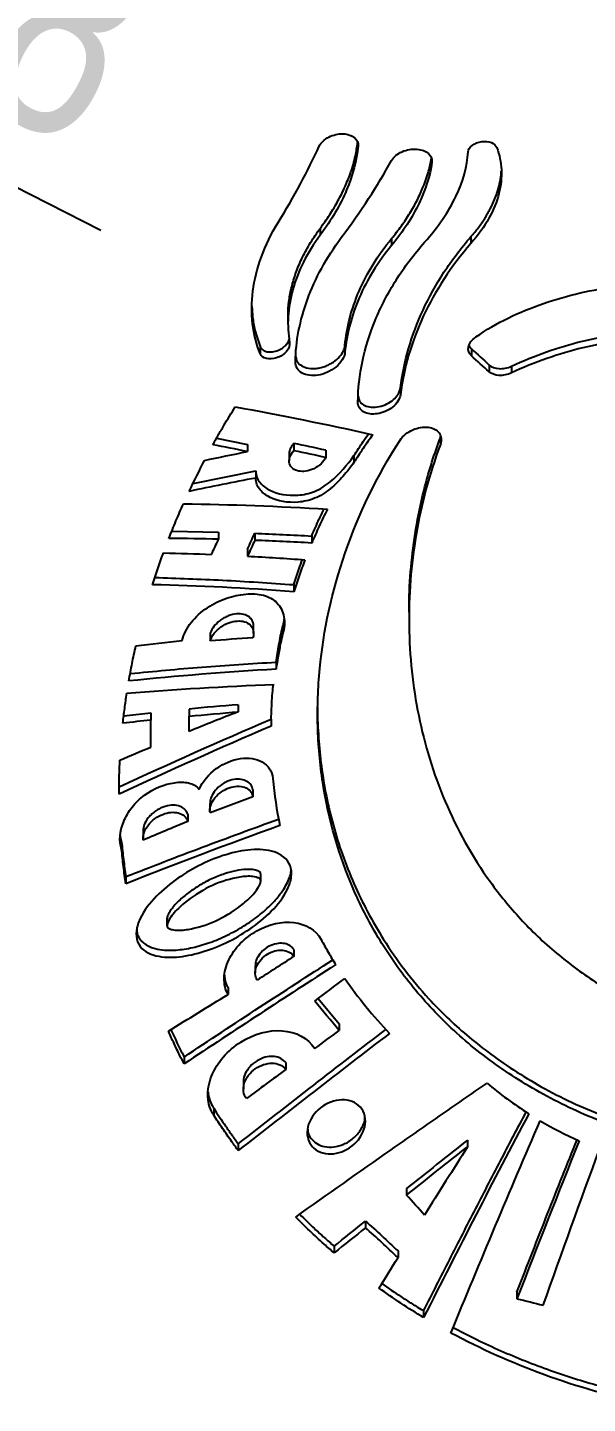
# Model space of a CAD drawing. Header units: millimetres. Extents: x 8 to 586, y 8 to 412.
# Drawn here: x 330.89 to 339.98, y 302.46 to 324.81 of the extents above; entities that cross this region are included whole.
import ezdxf

# ---------------------------------------------------------------- set-up
doc = ezdxf.new("R2010")
doc.units = ezdxf.units.MM
doc.layers.add('DETAIL', color=3, linetype='Continuous')
doc.layers.add('DIMENSIONS', color=2, linetype='Continuous')
doc.layers.add('OUTLINE', color=7, linetype='Continuous', lineweight=25)
doc.styles.add('SLDTEXTSTYLE0', font='TXT', dxfattribs={"width": 0.75})
doc.dimstyles.new('SLDDIMSTYLE7', dxfattribs={"dimtxt": 3.5, "dimasz": 2, "dimexe": 0, "dimexo": 0.0625, "dimgap": 0.875, "dimtad": 1, "dimrnd": 1e-09, "dimzin": 12, "dimdsep": 46, "dimtxsty": 'SLDTEXTSTYLE0', "dimsah": 1, "dimcen": 0, "dimadec": 0, "dimazin": 3, "dimtfac": 1, "dimtofl": 0, "dimtmove": 0, "dimatfit": 3, "dimfxl": 0, "dimfrac": 2, "dimtolj": 1, "dimtzin": 12, "dimarcsym": 0})

# ---------------------------------------------------------------- blocks, each defined once
blk = doc.blocks.new('_D_35')
at = {"layer": 'DIMENSIONS'}
for q in [(317.026, 329.184), (332.081, 321.515)]:
    blk.add_line((324.154, 325.553), q, dxfattribs=at)
blk.add_solid([(324.154, 325.553), (325.709, 324.2), (326.163, 325.091)], dxfattribs=at)
at = {"layer": 'DIMENSIONS', "insert": (329.277, 327.951), "char_height": 3.5, "attachment_point": 1, "rotation": 333.008, "style": 'SLDTEXTSTYLE0'}
blk.add_mtext('R8', dxfattribs=at)

msp = doc.modelspace()

# ---------------------------------------------------------------- linework, layer by layer
at = {"layer": 'DETAIL'}
for p, q in [((335.63985, 321.54295), (335.63985, 321.43129)), ((338.08906, 321.40896), (338.08906, 321.29846)), ((336.8, 321.37703), (336.8, 321.26606)), ((334.66559, 319.6231), (334.66559, 319.50854)), ((336.04345, 319.64375), (336.04345, 319.53119)), ((338.09539, 319.58468), (338.09539, 319.47416)), ((338.38386, 319.32399), (338.38386, 319.2137)), ((338.74906, 319.30619), (338.74906, 319.19615)), ((336.94422, 318.95281), (336.94422, 318.84117)), ((337.5917, 318.1435), (337.5917, 318.03256)), ((333.91178, 307.25054), (333.91178, 307.13966))]:
    msp.add_line(p, q, dxfattribs=at)
at = {"layer": 'OUTLINE'}
for p, q in [((335.11849, 320.11086), (335.11849, 319.99684)), ((333.95786, 318.1334), (334.46241, 318.03369)), ((334.46241, 318.03369), (334.46241, 317.91814)), ((335.21348, 318.05161), (335.21348, 317.93737)), ((337.5917, 318.1435), (337.59547, 318.16582)), ((335.13758, 317.88058), (335.13758, 317.76613)), ((335.73459, 317.93969), (335.73459, 317.82626)), ((336.18948, 317.85356), (336.18948, 317.74081)), ((333.57734, 317.40154), (334.59397, 317.60395)), ((334.59397, 317.60395), (334.59397, 317.48858)), ((333.23174, 316.62518), (333.99258, 316.61065)), ((333.99258, 316.61065), (333.99258, 316.49417)), ((334.57737, 316.591), (334.57737, 316.47563)), ((335.50348, 316.54603), (335.50348, 316.43226)), ((334.46241, 316.33428), (334.46241, 316.21873)), ((335.21348, 315.75625), (335.21348, 315.64215)), ((337.08345, 315.31077), (337.08345, 315.19964)), ((333.85382, 314.95879), (333.85382, 314.84254)), ((334.56084, 314.96343), (334.56084, 315.07914)), ((335.02905, 315.06438), (335.02905, 314.95018)), ((334.92488, 314.49789), (334.92488, 314.38374)), ((334.31018, 313.8062), (334.31018, 313.69135)), ((332.45212, 313.62495), (332.89152, 313.67367)), ((332.89152, 313.67367), (332.89152, 313.5563)), ((333.51273, 313.73625), (333.51273, 313.62002)), ((334.84512, 313.57343), (334.84512, 313.45959)), ((334.54966, 312.42496), (334.54966, 312.31132)), ((333.49199, 312.02686), (333.49199, 311.91179)), ((333.85048, 312.20374), (333.85048, 312.08926)), ((332.41737, 311.57377), (332.41737, 311.45723)), ((332.76653, 311.75667), (332.76653, 311.64113)), ((332.48534, 311.01397), (332.48534, 310.89806)), ((334.67647, 310.94205), (334.67647, 311.05481)), ((333.15359, 310.33067), (333.15359, 310.21647)), ((335.21348, 309.82784), (335.21348, 309.71675)), ((334.5863, 309.56281), (334.5863, 309.45136)), ((334.14447, 309.21175), (334.14447, 309.09977)), ((335.60925, 309.03425), (335.9504, 308.62348)), ((335.9504, 308.62348), (335.9504, 308.51384)), ((333.43108, 308.08404), (333.43108, 307.97204)), ((335.08389, 307.99341), (335.08389, 307.88326)), ((334.39378, 307.67453), (334.39378, 307.56365)), ((334.31136, 306.67496), (334.31136, 306.56481)), ((338.03246, 306.7318), (338.03246, 306.62419)), ((337.0425, 305.94889), (337.0425, 305.84085)), ((336.37794, 305.41956), (336.37794, 305.31126)), ((335.8672, 305.01091), (335.8672, 304.90244)), ((336.90442, 304.93451), (336.90442, 304.82647)), ((338.83629, 304.26475), (338.83629, 304.15781)), ((337.32054, 303.96049), (337.32054, 303.85246))]:
    msp.add_line(p, q, dxfattribs=at)
for points, knots in [([(335.62658, 322.87738), (335.65321, 322.93519), (335.71003, 322.9902), (335.85258, 323.06343), (335.93701, 323.08121), (336.08609, 323.07543), (336.15161, 323.05276), (336.2394, 322.98085), (336.26243, 322.93149), (336.25692, 322.8767)], [0, 0, 0, 0, 0.25, 0.25, 0.5, 0.5, 0.75, 0.75, 1, 1, 1, 1]), ([(338.04333, 322.78474), (338.04586, 322.821), (338.06774, 322.85853), (338.14796, 322.92165), (338.20513, 322.94487), (338.32045, 322.96091), (338.37782, 322.954), (338.46484, 322.91802), (338.4955, 322.88932), (338.50798, 322.85597)], [0, 0, 0, 0, 0.25, 0.25, 0.5, 0.5, 0.75, 0.75, 1, 1, 1, 1]), ([(335.63985, 321.54295), (335.69326, 321.61744), (335.80007, 321.76644), (335.93458, 321.99355), (336.04893, 322.22216), (336.14537, 322.46611), (336.21659, 322.70589), (336.23882, 322.8654), (336.24885, 322.93738)], [0, 0, 0, 0, 0.15817449, 0.31635972, 0.47963946, 0.6429344, 0.83884452, 1, 1, 1, 1]), ([(336.25692, 322.8767), (336.2337, 322.64553), (336.17209, 322.41037), (336.01816, 322.04652), (335.95602, 321.92277), (335.81268, 321.67688), (335.73131, 321.55412), (335.63985, 321.43129)], [0, 0, 0, 0, 0.5, 0.5, 0.75, 0.75, 1, 1, 1, 1]), ([(336.79982, 322.64509), (336.83145, 322.70219), (336.89352, 322.75509), (337.04633, 322.82273), (337.13552, 322.83677), (337.29, 322.82363), (337.35626, 322.79742), (337.44246, 322.72074), (337.46335, 322.67014), (337.45531, 322.61519)], [0, 0, 0, 0, 0.25, 0.25, 0.5, 0.5, 0.75, 0.75, 1, 1, 1, 1]), ([(337.33711, 321.31712), (337.55828, 321.56568), (337.72526, 321.81355), (337.96218, 322.31155), (338.02706, 322.55192), (338.04333, 322.78474)], [0, 0, 0, 0, 0.5, 0.5, 1, 1, 1, 1]), ([(338.50798, 322.85597), (338.55232, 322.73743), (338.57717, 322.6195), (338.58937, 322.37099), (338.57604, 322.24055), (338.50824, 321.97592), (338.45451, 321.84247), (338.30448, 321.57177), (338.20697, 321.43351), (338.08906, 321.29846)], [0, 0, 0, 0, 0.25, 0.25, 0.5, 0.5, 0.75, 0.75, 1, 1, 1, 1]), ([(336.8, 321.37703), (336.85464, 321.44601), (336.96392, 321.58397), (337.10296, 321.79486), (337.22256, 322.00755), (337.3259, 322.23572), (337.40518, 322.46225), (337.43341, 322.61387), (337.44629, 322.68301)], [0, 0, 0, 0, 0.1571106, 0.31423106, 0.47642392, 0.63863093, 0.83521438, 1, 1, 1, 1]), ([(337.45531, 322.61519), (337.42367, 322.39893), (337.35492, 322.17887), (337.19148, 321.83892), (337.12638, 321.72342), (336.97763, 321.4943), (336.89379, 321.3801), (336.8, 321.26606)], [0, 0, 0, 0, 0.5, 0.5, 0.75, 0.75, 1, 1, 1, 1]), ([(338.08906, 321.40896), (338.1302, 321.45807), (338.21248, 321.55629), (338.31647, 321.70726), (338.40526, 321.86), (338.47588, 322.01201), (338.52889, 322.16092), (338.5635, 322.30691), (338.58058, 322.41051), (338.58131, 322.46465), (338.5814, 322.47136)], [0, 0, 0, 0, 0.13831875, 0.27664494, 0.4194126, 0.56218879, 0.7003408, 0.83850238, 0.97997129, 1, 1, 1, 1]), ([(334.66559, 319.50854), (334.60458, 319.6617), (334.56385, 319.82297), (334.52399, 320.16187), (334.52515, 320.34144), (334.57285, 320.70813), (334.61868, 320.89363), (334.75507, 321.26693), (334.84654, 321.45593), (334.95951, 321.63973)], [0, 0, 0, 0, 0.25, 0.25, 0.5, 0.5, 0.75, 0.75, 1, 1, 1, 1]), ([(335.63985, 321.43129), (335.53394, 321.28906), (335.4445, 321.14387), (335.29686, 320.84929), (335.23842, 320.69894), (335.11322, 320.24977), (335.09748, 319.96103), (335.14456, 319.69109)], [0, 0, 0, 0, 0.25, 0.25, 0.5, 0.5, 1, 1, 1, 1]), ([(335.12109, 320.11088), (335.12047, 320.13889), (335.11836, 320.23468), (335.13816, 320.40437), (335.18177, 320.62264), (335.25281, 320.84838), (335.35266, 321.08137), (335.47896, 321.31488), (335.58622, 321.46692), (335.63985, 321.54295)], [0, 0, 0, 0, 0.06106845, 0.20886074, 0.35664756, 0.51456135, 0.67247698, 0.83623606, 1, 1, 1, 1]), ([(335.23817, 319.37667), (335.24442, 319.70757), (335.3091, 320.04571), (335.49623, 320.5586), (335.57428, 320.73096), (335.75779, 321.06706), (335.86354, 321.2319), (335.9836, 321.39267)], [0, 0, 0, 0, 0.5, 0.5, 0.75, 0.75, 1, 1, 1, 1]), ([(336.94422, 318.95282), (336.99739, 319.37905), (337.11996, 319.8024), (337.40705, 320.42459), (337.52089, 320.63084), (337.78104, 321.03028), (337.92705, 321.22341), (338.08906, 321.40896)], [0, 0, 0, 0, 0.5, 0.5, 0.75, 0.75, 1, 1, 1, 1]), ([(336.04345, 319.64375), (336.06995, 319.93531), (336.14608, 320.22915), (336.33592, 320.66884), (336.41248, 320.81589), (336.58863, 321.10185), (336.68838, 321.24143), (336.8, 321.37703)], [0, 0, 0, 0, 0.5, 0.5, 0.75, 0.75, 1, 1, 1, 1]), ([(336.8, 321.26606), (336.57678, 320.99463), (336.40256, 320.70993), (336.21168, 320.26989), (336.15986, 320.12027), (336.08257, 319.82418), (336.0567, 319.67706), (336.04345, 319.53119)], [0, 0, 0, 0, 0.5, 0.5, 0.75, 0.75, 1, 1, 1, 1]), ([(336.25317, 318.72217), (336.25784, 319.15875), (336.35024, 319.60282), (336.62524, 320.27015), (336.73931, 320.49026), (337.00724, 320.91446), (337.16164, 321.11992), (337.33711, 321.31712)], [0, 0, 0, 0, 0.5, 0.5, 0.75, 0.75, 1, 1, 1, 1]), ([(338.08906, 321.29846), (337.76509, 320.92739), (337.50789, 320.53), (337.21932, 319.9077), (337.13921, 319.69468), (337.01506, 319.26793), (336.9708, 319.05433), (336.94422, 318.84117)], [0, 0, 0, 0, 0.5, 0.5, 0.75, 0.75, 1, 1, 1, 1]), ([(338.16733, 319.77915), (338.5037, 320.01097), (338.87289, 320.18763), (339.46298, 320.39144), (339.66245, 320.44857), (340.06258, 320.54059), (340.26414, 320.57561), (340.87255, 320.65429), (341.28532, 320.67247), (342.09878, 320.65984), (342.50149, 320.62811), (343.30035, 320.52074), (343.69604, 320.44347), (344.49215, 320.28036), (344.89301, 320.19599), (345.71034, 320.05064), (346.11243, 319.98894), (346.89918, 319.90186), (347.29031, 319.88303), (347.66307, 319.89728)], [0, 0, 0, 0, 0.125, 0.125, 0.1875, 0.1875, 0.25, 0.25, 0.375, 0.375, 0.5, 0.5, 0.625, 0.625, 0.75, 0.75, 0.875, 0.875, 1, 1, 1, 1]), ([(334.53358, 320.27481), (334.536, 320.21861), (334.54168, 320.08643), (334.58118, 319.86606), (334.63514, 319.71077), (334.66559, 319.6231)], [0, 0, 0, 0, 0.24364954, 0.57303919, 1, 1, 1, 1]), ([(338.74906, 319.30619), (338.93583, 319.39332), (339.12518, 319.47024), (339.5086, 319.60529), (339.70269, 319.66337), (340.29428, 319.80503), (340.70192, 319.85765), (341.50526, 319.89746), (341.90524, 319.88603), (342.70539, 319.82395), (343.10668, 319.77302), (344.30795, 319.59306), (345.10567, 319.43825), (346.30945, 319.26627), (346.69812, 319.21559), (347.26821, 319.19289), (347.45585, 319.19448), (347.81383, 319.2215), (347.98558, 319.24671), (348.14863, 319.28685)], [0, 0, 0, 0, 0.0625, 0.0625, 0.125, 0.125, 0.25, 0.25, 0.375, 0.375, 0.5, 0.5, 0.75, 0.75, 0.875, 0.875, 0.9375, 0.9375, 1, 1, 1, 1]), ([(334.66559, 319.6231), (334.67625, 319.60531), (334.69754, 319.56978), (334.76177, 319.54038), (334.84344, 319.53233), (334.93717, 319.55117), (335.02587, 319.59468), (335.09182, 319.65239), (335.12883, 319.70366), (335.13542, 319.73189), (335.13746, 319.74067)], [0, 0, 0, 0, 0.13606863, 0.27172005, 0.41892236, 0.57060296, 0.71352855, 0.83909356, 0.94994751, 1, 1, 1, 1]), ([(335.14456, 319.69109), (335.1523, 319.6467), (335.13394, 319.59224), (335.05363, 319.49836), (334.99367, 319.46051), (334.81493, 319.40039), (334.69792, 319.4274), (334.66559, 319.50854)], [0, 0, 0, 0, 0.25, 0.25, 0.5, 0.5, 1, 1, 1, 1]), ([(335.24432, 319.46272), (335.2475, 319.43961), (335.25515, 319.38388), (335.31784, 319.31866), (335.41929, 319.27109), (335.53357, 319.26215), (335.63527, 319.2767), (335.71233, 319.29844), (335.7866, 319.3303), (335.87303, 319.38064), (335.95945, 319.45605), (336.02548, 319.55345), (336.03757, 319.61419), (336.04345, 319.64375)], [0, 0, 0, 0, 0.07867071, 0.18969828, 0.31069885, 0.44184036, 0.50868929, 0.57549946, 0.63781303, 0.70007882, 0.8092434, 0.90718817, 1, 1, 1, 1]), ([(338.09539, 319.47416), (338.05466, 319.51083), (338.03634, 319.56217), (338.06003, 319.67562), (338.10322, 319.73496), (338.16733, 319.77915)], [0, 0, 0, 0, 0.5, 0.5, 1, 1, 1, 1]), ([(338.05746, 319.63862), (338.05781, 319.63684), (338.06211, 319.6151), (338.07946, 319.59924), (338.09539, 319.58468)], [0, 0, 0, 0, 0.08205464, 1, 1, 1, 1]), ([(348.14863, 319.17618), (347.82197, 319.09605), (347.46417, 319.07538), (346.89492, 319.09779), (346.70045, 319.1147), (346.31179, 319.15943), (346.11548, 319.18563), (345.52109, 319.27145), (345.11423, 319.33987), (344.3087, 319.47749), (343.9089, 319.54661), (343.10992, 319.66635), (342.71076, 319.71707), (341.90789, 319.77927), (341.50323, 319.79049), (340.70127, 319.74989), (340.30237, 319.69837), (339.70767, 319.55549), (339.51088, 319.49632), (339.1252, 319.36043), (338.93547, 319.28321), (338.74906, 319.19615)], [0, 0, 0, 0, 0.125, 0.125, 0.1875, 0.1875, 0.25, 0.25, 0.375, 0.375, 0.5, 0.5, 0.625, 0.625, 0.75, 0.75, 0.875, 0.875, 0.9375, 0.9375, 1, 1, 1, 1]), ([(336.04345, 319.53119), (336.0361, 319.45029), (335.98101, 319.35999), (335.81339, 319.22194), (335.70513, 319.17563), (335.50613, 319.14368), (335.41339, 319.15629), (335.279, 319.23212), (335.23665, 319.29616), (335.23817, 319.37667)], [0, 0, 0, 0, 0.25, 0.25, 0.5, 0.5, 0.75, 0.75, 1, 1, 1, 1]), ([(338.38386, 319.32399), (338.42193, 319.28947), (338.47777, 319.26881), (338.60803, 319.26117), (338.6817, 319.27476), (338.74906, 319.30619)], [0, 0, 0, 0, 0.5, 0.5, 1, 1, 1, 1]), ([(338.74906, 319.19615), (338.6817, 319.16469), (338.60827, 319.15104), (338.47767, 319.15859), (338.42192, 319.17921), (338.38386, 319.21369)], [0, 0, 0, 0, 0.5, 0.5, 1, 1, 1, 1]), ([(336.25886, 318.81013), (336.26175, 318.79035), (336.26878, 318.74237), (336.32366, 318.68568), (336.41203, 318.64413), (336.53048, 318.6342), (336.66139, 318.66075), (336.78229, 318.7201), (336.87281, 318.79838), (336.92785, 318.87935), (336.93905, 318.92963), (336.94422, 318.95281)], [0, 0, 0, 0, 0.07953141, 0.19297616, 0.31560172, 0.44706739, 0.57964183, 0.70353119, 0.81393062, 0.91419043, 1, 1, 1, 1]), ([(336.94422, 318.84117), (336.93558, 318.77188), (336.88717, 318.69618), (336.74374, 318.58178), (336.65186, 318.54394), (336.48151, 318.51967), (336.4028, 318.53191), (336.28802, 318.59907), (336.25244, 318.65404), (336.25317, 318.72217)], [0, 0, 0, 0, 0.25, 0.25, 0.5, 0.5, 0.75, 0.75, 1, 1, 1, 1]), ([(333.89886, 318.02844), (333.92764, 318.0805), (333.95683, 318.13243), (333.98643, 318.18423), (334.01603, 318.23602), (334.04604, 318.28768), (334.07646, 318.33919), (334.13683, 318.44143), (334.19883, 318.54309), (334.26244, 318.64407)], [0, 0, 0, 0, 0.000195596203, 0.000195596203, 0.000195596203, 0.000391192453, 0.000391192453, 0.000391192453, 0.000779428992, 0.000779428992, 0.000779428992, 0.000779428992]), ([(336.93957, 318.10583), (336.98477, 318.17569), (337.06127, 318.23589), (337.22756, 318.30848), (337.3173, 318.32178), (337.46926, 318.30273), (337.53361, 318.27025), (337.60791, 318.17151), (337.61816, 318.10362), (337.5917, 318.03256)], [0, 0, 0, 0, 0.25, 0.25, 0.5, 0.5, 0.75, 0.75, 1, 1, 1, 1]), ([(335.21348, 318.05161), (335.19551, 318.02831), (335.15956, 317.98171), (335.1371, 317.92024), (335.13995, 317.88932), (335.14075, 317.88067)], [0, 0, 0, 0, 0.41855971, 0.83728462, 1, 1, 1, 1]), ([(349.38282, 317.65626), (349.72172, 317.05273), (349.9734, 316.43462), (350.2379, 315.4956), (350.30702, 315.17987), (350.4066, 314.54696), (350.43651, 314.2338), (350.46954, 313.30358), (350.41685, 312.69578), (350.15584, 311.50024), (349.9519, 310.93227), (349.53189, 310.12116), (349.37266, 309.8577), (349.0119, 309.3454), (348.80998, 309.09672), (348.37115, 308.62905), (348.13311, 308.40827), (347.74568, 308.0989), (347.61142, 307.99922), (347.33145, 307.80504), (347.18523, 307.71056), (346.73528, 307.44106), (346.41892, 307.27874), (345.91779, 307.06465), (345.74629, 306.99821), (345.39379, 306.87608), (345.21221, 306.8203), (344.66441, 306.67378), (344.29169, 306.60232), (343.721, 306.53647), (343.52884, 306.52144), (343.14045, 306.50588), (342.94395, 306.50546), (342.36253, 306.52622), (341.98095, 306.56895), (341.22942, 306.70926), (340.85786, 306.80798), (340.15456, 307.04899), (339.81903, 307.19171), (339.17801, 307.51681), (338.87639, 307.69749), (338.31683, 308.08339), (338.0571, 308.28909), (337.57287, 308.7347), (337.35267, 308.96966), (336.95336, 309.45841), (336.77384, 309.71262), (336.45232, 310.23971), (336.30994, 310.51352), (335.9407, 311.35737), (335.77474, 311.93886), (335.6366, 312.84256), (335.60927, 313.15068), (335.59333, 313.77031), (335.60452, 314.08092), (335.69467, 315.01559), (335.82919, 315.64266), (336.26435, 316.90238), (336.55884, 317.51736), (336.93957, 318.10583)], [0, 0, 0, 0, 0.0625, 0.0625, 0.09375, 0.09375, 0.125, 0.125, 0.1875, 0.1875, 0.25, 0.25, 0.28125, 0.28125, 0.3125, 0.3125, 0.34375, 0.34375, 0.359375, 0.359375, 0.375, 0.375, 0.40625, 0.40625, 0.421875, 0.421875, 0.4375, 0.4375, 0.46875, 0.46875, 0.484375, 0.484375, 0.5, 0.5, 0.53125, 0.53125, 0.5625, 0.5625, 0.59375, 0.59375, 0.625, 0.625, 0.65625, 0.65625, 0.6875, 0.6875, 0.71875, 0.71875, 0.75, 0.75, 0.8125, 0.8125, 0.84375, 0.84375, 0.875, 0.875, 0.9375, 0.9375, 1, 1, 1, 1]), ([(336.18948, 317.85356), (336.214, 317.89175), (336.26303, 317.96812), (336.34144, 318.08614), (336.39738, 318.16501), (336.42684, 318.20655)], [0, 0, 0, 0, 0.32123746, 0.6424776, 1, 1, 1, 1]), ([(336.49537, 318.19198), (336.46848, 318.15482), (336.44192, 318.1175), (336.41568, 318.08003), (336.38944, 318.04256), (336.36352, 318.00494), (336.33793, 317.96718), (336.28717, 317.89227), (336.23768, 317.81679), (336.18948, 317.74081)], [0, 0, 0, 0, 0.000149390435, 0.000149390435, 0.000149390435, 0.000298780789, 0.000298780789, 0.000298780789, 0.000595109814, 0.000595109814, 0.000595109814, 0.000595109814]), ([(337.08835, 315.31081), (337.08692, 315.37423), (337.08087, 315.64246), (337.11785, 316.11872), (337.20031, 316.73603), (337.31947, 317.27982), (337.45172, 317.74925), (337.54504, 318.01209), (337.5917, 318.1435)], [0, 0, 0, 0, 0.06719683, 0.28422835, 0.5010264, 0.71722242, 0.85861315, 1, 1, 1, 1]), ([(334.59398, 317.60396), (334.59511, 317.52892), (334.62303, 317.46554), (334.70666, 317.36208), (334.76292, 317.32101), (334.95255, 317.22646), (335.10942, 317.19679), (335.36773, 317.21733), (335.45909, 317.23583), (335.64042, 317.30838), (335.72655, 317.36309), (335.9579, 317.55175), (336.07713, 317.70359), (336.18948, 317.85356)], [0, 0, 0, 0, 0.125, 0.125, 0.25, 0.25, 0.5, 0.5, 0.625, 0.625, 0.75, 0.75, 1, 1, 1, 1]), ([(335.73459, 317.82626), (335.7002, 317.75038), (335.62349, 317.68079), (335.45282, 317.59943), (335.36288, 317.58698), (335.21821, 317.61553), (335.16159, 317.65798), (335.13473, 317.75202), (335.13546, 317.78848), (335.1594, 317.8643), (335.18223, 317.90262), (335.21348, 317.93736)], [0, 0, 0, 0, 0.25, 0.25, 0.5, 0.5, 0.75, 0.75, 0.875, 0.875, 1, 1, 1, 1]), ([(337.5917, 318.03256), (337.41046, 317.54587), (337.28197, 317.05541), (337.11537, 316.07295), (337.07742, 315.58073), (337.08761, 314.8416), (337.10243, 314.59455), (337.15447, 314.10787), (337.19166, 313.86732), (337.33694, 313.15397), (337.47825, 312.6893), (337.86147, 311.78337), (338.10594, 311.33932), (338.55218, 310.72155), (338.71456, 310.52244), (339.07151, 310.13521), (339.26753, 309.94644), (339.68956, 309.59183), (339.91533, 309.42578), (340.40145, 309.12085), (340.66474, 308.98076), (341.21733, 308.74319), (341.50594, 308.6454), (341.96005, 308.5357), (342.11589, 308.50526), (342.42726, 308.45918), (342.73968, 308.42739), (343.0542, 308.42426), (343.36979, 308.43574), (343.52919, 308.44894), (344.00028, 308.50993), (344.30349, 308.57828), (344.74375, 308.71737), (344.88875, 308.77019), (345.16866, 308.88529), (345.30402, 308.94764), (345.6977, 309.14747), (345.94367, 309.29765), (346.40708, 309.62643), (346.62164, 309.80323), (347.01525, 310.17065), (347.19564, 310.36229), (347.52817, 310.7591), (347.68091, 310.96523), (347.95794, 311.38988), (348.08178, 311.60684), (348.41454, 312.26988), (348.58517, 312.72794), (348.7733, 313.43685), (348.82469, 313.67776), (348.90394, 314.16131), (348.93195, 314.40408), (348.98238, 315.13536), (348.97159, 315.62687), (348.85859, 316.61767), (348.75587, 317.11702), (348.60379, 317.60859)], [0, 0, 0, 0, 0.0625, 0.0625, 0.125, 0.125, 0.15625, 0.15625, 0.1875, 0.1875, 0.25, 0.25, 0.3125, 0.3125, 0.34375, 0.34375, 0.375, 0.375, 0.40625, 0.40625, 0.4375, 0.4375, 0.46875, 0.46875, 0.484375, 0.484375, 0.5, 0.515625, 0.515625, 0.53125, 0.53125, 0.5625, 0.5625, 0.578125, 0.578125, 0.59375, 0.59375, 0.625, 0.625, 0.65625, 0.65625, 0.6875, 0.6875, 0.71875, 0.71875, 0.75, 0.75, 0.8125, 0.8125, 0.84375, 0.84375, 0.875, 0.875, 0.9375, 0.9375, 1, 1, 1, 1]), ([(336.18948, 317.74081), (336.13346, 317.66594), (336.07609, 317.59151), (335.95058, 317.44734), (335.88157, 317.37638), (335.7274, 317.25022), (335.64042, 317.19497), (335.46201, 317.12291), (335.37018, 317.10368), (335.1111, 317.08207), (334.95331, 317.11145), (334.76318, 317.20573), (334.70731, 317.24625), (334.62306, 317.35002), (334.5951, 317.41358), (334.59398, 317.48858)], [0, 0, 0, 0, 0.125, 0.125, 0.25, 0.25, 0.375, 0.375, 0.5, 0.5, 0.75, 0.75, 0.875, 0.875, 1, 1, 1, 1]), ([(333.18509, 316.50793), (333.20352, 316.55506), (333.22226, 316.60216), (333.24132, 316.64923), (333.26037, 316.69631), (333.27975, 316.74334), (333.29944, 316.79034), (333.33855, 316.88369), (333.37892, 316.97689), (333.42054, 317.06988)], [0, 0, 0, 0, 0.000172132833, 0.000172132833, 0.000172132833, 0.000344265689, 0.000344265689, 0.000344265689, 0.000686178251, 0.000686178251, 0.000686178251, 0.000686178251]), ([(335.50348, 316.54603), (335.52341, 316.59243), (335.56328, 316.68524), (335.62957, 316.83223), (335.67878, 316.93214), (335.7054, 316.9862)], [0, 0, 0, 0, 0.31459054, 0.6291748, 1, 1, 1, 1]), ([(335.75914, 316.98358), (335.736, 316.93783), (335.71329, 316.89197), (335.69103, 316.84601), (335.66876, 316.80005), (335.64694, 316.75399), (335.62555, 316.70783), (335.58314, 316.61631), (335.54244, 316.52442), (335.50348, 316.43226)], [0, 0, 0, 0, 0.000172262588, 0.000172262588, 0.000172262588, 0.00034452509, 0.00034452509, 0.00034452509, 0.000686141593, 0.000686141593, 0.000686141593, 0.000686141593]), ([(332.91835, 315.75531), (332.93212, 315.79855), (332.94616, 315.8418), (332.96046, 315.88504), (332.97476, 315.92828), (332.98932, 315.97151), (333.00415, 316.01473), (333.03365, 316.10071), (333.0642, 316.18666), (333.0958, 316.27254)], [0, 0, 0, 0, 0.000157400641, 0.000157400641, 0.000157400641, 0.000314801302, 0.000314801302, 0.000314801302, 0.000627918385, 0.000627918385, 0.000627918385, 0.000627918385]), ([(335.21348, 315.75625), (335.2273, 315.79963), (335.25493, 315.88639), (335.30059, 316.02197), (335.33482, 316.11389), (335.35297, 316.16264)], [0, 0, 0, 0, 0.31956482, 0.63912267, 1, 1, 1, 1]), ([(335.39373, 316.16007), (335.37717, 316.11695), (335.36099, 316.07377), (335.34518, 316.03056), (335.32937, 315.98734), (335.31394, 315.94408), (335.29888, 315.90079), (335.26894, 315.8147), (335.24047, 315.72846), (335.21348, 315.64215)], [0, 0, 0, 0, 0.000158962895, 0.000158962895, 0.000158962895, 0.000317925737, 0.000317925737, 0.000317925737, 0.000634043813, 0.000634043813, 0.000634043813, 0.000634043813]), ([(332.95633, 315.87233), (333.32078, 315.86016), (334.06268, 315.83539), (334.82542, 315.78293), (335.21348, 315.75625)], [0, 0, 0, 0, 0.49123391, 1, 1, 1, 1]), ([(333.40188, 314.84749), (333.42571, 314.9471), (333.47481, 315.04949), (333.61747, 315.23422), (333.71044, 315.31657), (333.90924, 315.44805), (334.01419, 315.49805), (334.22538, 315.57116), (334.3294, 315.59373), (334.53434, 315.61133), (334.63079, 315.60598), (334.80662, 315.56048), (334.88343, 315.51887), (334.99838, 315.3977), (335.03622, 315.3212), (335.06856, 315.14783), (335.06314, 315.05073), (335.02905, 314.95018)], [0, 0, 0, 0, 0.125, 0.125, 0.25, 0.25, 0.375, 0.375, 0.5, 0.5, 0.625, 0.625, 0.75, 0.75, 0.875, 0.875, 1, 1, 1, 1]), ([(334.55832, 315.07936), (334.55911, 315.08485), (334.5642, 315.12012), (334.5407, 315.17604), (334.48833, 315.23899), (334.40027, 315.27876), (334.28306, 315.28714), (334.16961, 315.2603), (334.07862, 315.21728), (333.99625, 315.16411), (333.91363, 315.08368), (333.8685, 315.00453), (333.85582, 314.96501), (333.85382, 314.95879)], [0, 0, 0, 0, 0.01816941, 0.11685077, 0.22082519, 0.33730317, 0.46754479, 0.60738873, 0.67708791, 0.74672644, 0.87207238, 0.97986586, 1, 1, 1, 1]), ([(333.85382, 314.84254), (333.87911, 314.92724), (333.94757, 315.01101), (334.1122, 315.12664), (334.20609, 315.15988), (334.37795, 315.1714), (334.45414, 315.15017), (334.55499, 315.05286), (334.57498, 314.9766), (334.54966, 314.89187)], [0, 0, 0, 0, 0.25, 0.25, 0.5, 0.5, 0.75, 0.75, 1, 1, 1, 1]), ([(335.02905, 315.06438), (335.04059, 315.10114), (335.05461, 315.14579), (335.05605, 315.18787), (335.0563, 315.19531)], [0, 0, 0, 0, 0.823046391, 1, 1, 1, 1]), ([(334.92488, 314.4979), (334.93872, 314.59207), (334.95431, 314.68638), (334.97166, 314.78076), (334.98034, 314.82799), (334.98946, 314.87525), (334.99903, 314.92251), (335.00859, 314.96979), (335.0186, 315.01708), (335.02905, 315.06438)], [0, 0, 0, 0, 0.000345331162, 0.000345331162, 0.000345331162, 0.000518142766, 0.000518142766, 0.000518142766, 0.000690999751, 0.000690999751, 0.000690999751, 0.000690999751]), ([(335.02905, 314.95018), (335.01861, 314.90292), (335.00861, 314.85566), (334.99905, 314.80842), (334.98471, 314.73757), (334.97137, 314.66675), (334.95901, 314.59598), (334.94664, 314.52518), (334.93527, 314.45442), (334.92488, 314.38374)], [0, 0, 0, 0, 0.000172742763, 0.000172742763, 0.000172742763, 0.000431827601, 0.000431827601, 0.000431827601, 0.000691064576, 0.000691064576, 0.000691064576, 0.000691064576]), ([(332.53455, 314.19196), (332.55092, 314.28664), (332.56858, 314.38147), (332.5875, 314.47642), (332.59697, 314.52392), (332.60676, 314.57146), (332.61687, 314.61902), (332.62698, 314.66658), (332.63741, 314.71418), (332.64816, 314.7618)], [0, 0, 0, 0, 0.000347548357, 0.000347548357, 0.000347548357, 0.000521405079, 0.000521405079, 0.000521405079, 0.000695287484, 0.000695287484, 0.000695287484, 0.000695287484]), ([(332.55699, 314.3125), (332.94215, 314.34931), (333.72035, 314.42369), (334.52068, 314.47299), (334.92488, 314.49789)], [0, 0, 0, 0, 0.49494428, 1, 1, 1, 1]), ([(334.84512, 313.57343), (334.84945, 313.68559), (334.85594, 313.8539), (334.87071, 314.04149), (334.87863, 314.11652), (334.88058, 314.13492)], [0, 0, 0, 0, 0.60116632, 0.90215074, 1, 1, 1, 1]), ([(332.43771, 313.50511), (332.44651, 313.58597), (332.45625, 313.66698), (332.46693, 313.74812), (332.47227, 313.78871), (332.47785, 313.82933), (332.48367, 313.86998), (332.48948, 313.91063), (332.49553, 313.95132), (332.50182, 313.99204)], [0, 0, 0, 0, 0.000299482539, 0.000299482539, 0.000299482539, 0.000449274371, 0.000449274371, 0.000449274371, 0.000599081929, 0.000599081929, 0.000599081929, 0.000599081929]), ([(335.59971, 313.76669), (335.59942, 313.75654), (335.59466, 313.5896), (335.61245, 313.26963), (335.65624, 312.79723), (335.73589, 312.32077), (335.84961, 311.84136), (335.99835, 311.36658), (336.18325, 310.89795), (336.4057, 310.43735), (336.6773, 309.9683), (337.00517, 309.4959), (337.35555, 309.07582), (337.69707, 308.72529), (338.01575, 308.43678), (338.37402, 308.15084), (338.77632, 307.86971), (339.23054, 307.5951), (339.71838, 307.34456), (340.2342, 307.12427), (340.77037, 306.9399), (341.26583, 306.8085), (341.71554, 306.71923), (342.11327, 306.66131), (342.55021, 306.62066), (343.02531, 306.60503), (343.54097, 306.62196), (344.05802, 306.67416), (344.5605, 306.75923), (345.04007, 306.87291), (345.49887, 307.01166), (345.94551, 307.17727), (346.38638, 307.37177), (346.81465, 307.59316), (347.23047, 307.84204), (347.62361, 308.11118), (347.98788, 308.3956), (348.32221, 308.6941), (348.6278, 309.00465), (348.91215, 309.33277), (349.17432, 309.67745), (349.41375, 310.03767), (349.66268, 310.46883), (349.90518, 310.97627), (350.12439, 311.56846), (350.29015, 312.18129), (350.39097, 312.76257), (350.44228, 313.26852), (350.44716, 313.56491), (350.44932, 313.69631)], [0, 0, 0, 0, 0.00142616, 0.02347406, 0.04550779, 0.0691364, 0.09278263, 0.11641042, 0.14074436, 0.16509887, 0.1894298, 0.21747898, 0.24552565, 0.26471201, 0.28391285, 0.30309602, 0.32513096, 0.34716361, 0.36978658, 0.39240678, 0.41447873, 0.43654837, 0.45182436, 0.46711747, 0.4823924, 0.50165309, 0.52091378, 0.54078654, 0.56066009, 0.57916779, 0.59767648, 0.61664306, 0.63561097, 0.65573282, 0.67585647, 0.69640318, 0.71695218, 0.73661842, 0.75630251, 0.77597186, 0.79620283, 0.81644905, 0.83668204, 0.86671006, 0.8967395, 0.92740545, 0.95807208, 0.98141274, 1, 1, 1, 1]), ([(332.37559, 312.35295), (332.37542, 312.44494), (332.3765, 312.53718), (332.37883, 312.62965), (332.38, 312.67591), (332.38148, 312.72223), (332.38327, 312.76861), (332.38506, 312.81499), (332.38717, 312.86143), (332.38959, 312.90793)], [0, 0, 0, 0, 0.000347553584, 0.000347553584, 0.000347553584, 0.000521404039, 0.000521404039, 0.000521404039, 0.000695277418, 0.000695277418, 0.000695277418, 0.000695277418]), ([(333.67706, 312.43016), (333.72992, 312.55969), (333.83334, 312.68007), (334.07631, 312.85535), (334.21533, 312.91144), (334.47789, 312.94945), (334.6022, 312.93233), (334.79642, 312.82073), (334.86221, 312.72677), (334.87331, 312.60659)], [0, 0, 0, 0, 0.25, 0.25, 0.5, 0.5, 0.75, 0.75, 1, 1, 1, 1]), ([(332.41737, 311.45723), (332.37058, 311.58827), (332.3858, 311.75102), (332.48494, 311.99203), (332.53045, 312.07043), (332.64587, 312.21698), (332.7143, 312.28272), (332.94122, 312.44737), (333.1131, 312.51565), (333.35479, 312.55148), (333.43408, 312.55174), (333.57493, 312.51874), (333.63657, 312.48454), (333.67706, 312.43016)], [0, 0, 0, 0, 0.25, 0.25, 0.375, 0.375, 0.5, 0.5, 0.75, 0.75, 0.875, 0.875, 1, 1, 1, 1]), ([(333.85382, 312.04974), (333.84038, 312.12514), (333.87081, 312.21697), (333.99224, 312.36838), (334.07911, 312.42649), (334.25259, 312.48687), (334.34114, 312.49057), (334.48265, 312.44134), (334.53619, 312.3872), (334.54966, 312.31132)], [0, 0, 0, 0, 0.25, 0.25, 0.5, 0.5, 0.75, 0.75, 1, 1, 1, 1]), ([(334.54966, 312.42496), (334.54066, 312.45334), (334.52271, 312.50999), (334.45366, 312.56731), (334.35932, 312.59905), (334.23937, 312.59665), (334.10765, 312.55406), (333.98572, 312.47346), (333.89888, 312.37116), (333.85444, 312.27584), (333.85406, 312.22371), (333.85391, 312.20357)], [0, 0, 0, 0, 0.104242538, 0.208158172, 0.320748065, 0.445736848, 0.578928551, 0.710581685, 0.830097731, 0.934363338, 1, 1, 1, 1]), ([(332.76881, 311.60752), (332.75777, 311.68451), (332.79011, 311.77754), (332.91284, 311.93183), (332.99924, 311.99204), (333.17355, 312.05941), (333.26167, 312.0679), (333.41046, 312.02982), (333.46885, 311.98335), (333.49199, 311.91179)], [0, 0, 0, 0, 0.25, 0.25, 0.5, 0.5, 0.75, 0.75, 1, 1, 1, 1]), ([(333.49199, 312.02686), (333.47833, 312.05488), (333.45106, 312.11083), (333.36709, 312.16068), (333.25808, 312.18102), (333.14822, 312.16521), (333.05549, 312.13048), (332.98697, 312.09352), (332.92374, 312.04714), (332.85378, 311.97984), (332.79368, 311.88929), (332.76625, 311.80526), (332.76798, 311.7655), (332.76836, 311.75668)], [0, 0, 0, 0, 0.11061103, 0.22081161, 0.34207467, 0.47662824, 0.54726213, 0.61786093, 0.68523157, 0.75253796, 0.8697565, 0.97110486, 1, 1, 1, 1]), ([(332.48534, 311.01397), (332.8981, 311.17443), (333.71729, 311.49287), (334.55205, 311.7975), (334.9662, 311.94864)], [0, 0, 0, 0, 0.50387088, 1, 1, 1, 1]), ([(332.39485, 311.68213), (332.39509, 311.67573), (332.39655, 311.63695), (332.4079, 311.60252), (332.41737, 311.57377)], [0, 0, 0, 0, 0.16489443, 1, 1, 1, 1]), ([(332.41737, 311.57377), (332.42602, 311.4799), (332.43601, 311.38631), (332.44733, 311.29304), (332.453, 311.24637), (332.459, 311.19979), (332.46533, 311.15328), (332.47167, 311.10677), (332.47834, 311.06033), (332.48534, 311.01397)], [0, 0, 0, 0, 0.000361022292, 0.000361022292, 0.000361022292, 0.000541611043, 0.000541611043, 0.000541611043, 0.000722223582, 0.000722223582, 0.000722223582, 0.000722223582]), ([(332.48534, 310.89806), (332.47134, 310.99061), (332.45868, 311.08348), (332.44735, 311.17665), (332.44168, 311.22326), (332.43635, 311.26995), (332.43136, 311.3167), (332.42636, 311.36347), (332.4217, 311.41031), (332.41737, 311.45723)], [0, 0, 0, 0, 0.000361116228, 0.000361116228, 0.000361116228, 0.000541751812, 0.000541751812, 0.000541751812, 0.00072241137, 0.00072241137, 0.00072241137, 0.00072241137]), ([(332.67733, 309.95398), (332.65607, 310.00848), (332.65, 310.06995), (332.66634, 310.20084), (332.68838, 310.26805), (332.78136, 310.46416), (332.87674, 310.58619), (333.08787, 310.80325), (333.20707, 310.90122), (333.45262, 311.07268), (333.58044, 311.14747), (333.84542, 311.27706), (333.97891, 311.33002), (334.24755, 311.41103), (334.38445, 311.43938), (334.64954, 311.45979), (334.78048, 311.45241), (335.00966, 311.37768), (335.10991, 311.30579), (335.17371, 311.14017), (335.18008, 311.07688), (335.16373, 310.94435), (335.1416, 310.87669), (335.04888, 310.6809), (334.95343, 310.55942), (334.74135, 310.3439), (334.62133, 310.24694), (334.37398, 310.07772), (334.24465, 310.00387), (333.97815, 309.87682), (333.8441, 309.82505), (333.57444, 309.74585), (333.43748, 309.71828), (333.174, 309.69834), (333.04435, 309.70534), (332.81809, 309.77719), (332.71984, 309.84498), (332.67733, 309.95398)], [0, 0, 0, 0, 0.03125, 0.03125, 0.0625, 0.0625, 0.125, 0.125, 0.1875, 0.1875, 0.25, 0.25, 0.3125, 0.3125, 0.375, 0.375, 0.4375, 0.4375, 0.5, 0.5, 0.53125, 0.53125, 0.5625, 0.5625, 0.625, 0.625, 0.6875, 0.6875, 0.75, 0.75, 0.8125, 0.8125, 0.875, 0.875, 0.9375, 0.9375, 1, 1, 1, 1]), ([(332.66176, 310.14807), (332.66535, 310.12076), (332.67234, 310.06754), (332.71019, 310.00229), (332.7624, 309.94277), (332.83484, 309.89268), (332.93911, 309.84861), (333.07389, 309.82092), (333.26659, 309.81384), (333.50371, 309.84211), (333.78129, 309.91484), (334.064, 310.02486), (334.33401, 310.16484), (334.58579, 310.33071), (334.78074, 310.49293), (334.92898, 310.64758), (335.02501, 310.77119), (335.09763, 310.8908), (335.14163, 310.99236), (335.16546, 311.07035), (335.16886, 311.10929), (335.16986, 311.12076)], [0, 0, 0, 0, 0.029303034, 0.057080312, 0.085739627, 0.121143062, 0.157552191, 0.211329513, 0.26655412, 0.352289283, 0.440355096, 0.530829142, 0.623050821, 0.705413669, 0.789601456, 0.838478594, 0.888228454, 0.924300927, 0.961202738, 0.988571935, 1, 1, 1, 1]), ([(334.67622, 311.05477), (334.67514, 311.06244), (334.67305, 311.07721), (334.65113, 311.10104), (334.60151, 311.11783), (334.53061, 311.13229), (334.41704, 311.13326), (334.26902, 311.11167), (334.07973, 311.05953), (333.88193, 310.98351), (333.6867, 310.88023), (333.50687, 310.75912), (333.36756, 310.64282), (333.26945, 310.54244), (333.21025, 310.4648), (333.17507, 310.40351), (333.1593, 310.35942), (333.15227, 310.33828), (333.15376, 310.33111), (333.15385, 310.3307)], [0, 0, 0, 0, 0.01437802, 0.02768602, 0.06378627, 0.11310552, 0.16252769, 0.26391645, 0.36555825, 0.48368242, 0.60174205, 0.70852606, 0.81517478, 0.87668731, 0.9209022, 0.96498633, 0.98589798, 0.99920219, 1, 1, 1, 1]), ([(333.15718, 310.19951), (333.15138, 310.21445), (333.15502, 310.23344), (333.16784, 310.26994), (333.1761, 310.28778), (333.20428, 310.34057), (333.22791, 310.37471), (333.30598, 310.47012), (333.36778, 310.52748), (333.55765, 310.68559), (333.6971, 310.77597), (333.98324, 310.91508), (334.13238, 310.96631), (334.35296, 311.01125), (334.42723, 311.02149), (334.53267, 311.01779), (334.56714, 311.01328), (334.61533, 310.99997), (334.63098, 310.99455), (334.6596, 310.97985), (334.67107, 310.96833), (334.67938, 310.93639), (334.67265, 310.91711), (334.65894, 310.88134), (334.65038, 310.86366), (334.62127, 310.81136), (334.59786, 310.77856), (334.51901, 310.68464), (334.45782, 310.62881), (334.26806, 310.47337), (334.12983, 310.38517), (333.8456, 310.24851), (333.6974, 310.19792), (333.48101, 310.1524), (333.40857, 310.14152), (333.30329, 310.14295), (333.26913, 310.14656), (333.22105, 310.15813), (333.20547, 310.16299), (333.1766, 310.17571), (333.16298, 310.18457), (333.15718, 310.19951)], [0, 0, 0, 0, 0.015625, 0.015625, 0.03125, 0.03125, 0.0625, 0.0625, 0.125, 0.125, 0.25, 0.25, 0.375, 0.375, 0.4375, 0.4375, 0.46875, 0.46875, 0.484375, 0.484375, 0.5, 0.5, 0.515625, 0.515625, 0.53125, 0.53125, 0.5625, 0.5625, 0.625, 0.625, 0.75, 0.75, 0.875, 0.875, 0.9375, 0.9375, 0.96875, 0.96875, 0.984375, 0.984375, 1, 1, 1, 1]), ([(334.14447, 309.09977), (334.10158, 309.17771), (334.07999, 309.26845), (334.08387, 309.461), (334.10978, 309.56317), (334.20199, 309.75707), (334.26792, 309.84922), (334.42698, 310.01168), (334.51791, 310.08016), (334.80827, 310.24235), (335.02394, 310.29055), (335.40332, 310.24618), (335.56931, 310.15178), (335.65539, 309.99373)], [0, 0, 0, 0, 0.125, 0.125, 0.25, 0.25, 0.375, 0.375, 0.5, 0.5, 0.75, 0.75, 1, 1, 1, 1]), ([(335.65539, 309.99373), (335.69259, 309.9244), (335.73107, 309.85558), (335.77082, 309.78731), (335.7907, 309.75315), (335.81091, 309.71912), (335.83143, 309.68524), (335.85196, 309.65134), (335.8728, 309.61759), (335.89396, 309.58398)], [0, 0, 0, 0, 0.000298862674, 0.000298862674, 0.000298862674, 0.000448389384, 0.000448389384, 0.000448389384, 0.000597945858, 0.000597945858, 0.000597945858, 0.000597945858]), ([(334.61986, 309.33445), (334.58025, 309.39434), (334.57607, 309.47839), (334.64137, 309.63727), (334.70853, 309.70971), (334.8627, 309.80287), (334.95041, 309.8254), (335.10605, 309.81335), (335.17549, 309.77821), (335.21348, 309.71676)], [0, 0, 0, 0, 0.25, 0.25, 0.5, 0.5, 0.75, 0.75, 1, 1, 1, 1]), ([(335.21348, 309.82784), (335.19453, 309.85093), (335.15668, 309.89704), (335.06573, 309.93089), (334.95821, 309.93495), (334.8392, 309.90232), (334.72589, 309.8335), (334.63998, 309.73893), (334.59181, 309.64266), (334.59007, 309.58581), (334.58936, 309.56259)], [0, 0, 0, 0, 0.12120201, 0.24206148, 0.37192297, 0.51167148, 0.65461361, 0.79107332, 0.91462709, 1, 1, 1, 1]), ([(333.43108, 308.08404), (333.83953, 308.35422), (334.64045, 308.88402), (335.4491, 309.4066), (335.84536, 309.66268)], [0, 0, 0, 0, 0.50997499, 1, 1, 1, 1]), ([(334.08597, 309.41435), (334.08829, 309.39005), (334.094, 309.33053), (334.11758, 309.26391), (334.13863, 309.22307), (334.14447, 309.21175)], [0, 0, 0, 0, 0.33275315, 0.81493054, 1, 1, 1, 1]), ([(333.43108, 307.97204), (333.40855, 308.01592), (333.38637, 308.05991), (333.36457, 308.104), (333.33185, 308.17017), (333.29995, 308.23659), (333.26887, 308.30325), (333.23778, 308.36992), (333.20751, 308.43684), (333.17806, 308.50399)], [0, 0, 0, 0, 0.000186955858, 0.000186955858, 0.000186955858, 0.000467491066, 0.000467491066, 0.000467491066, 0.000748123648, 0.000748123648, 0.000748123648, 0.000748123648]), ([(333.21821, 308.52874), (333.24515, 308.46878), (333.29218, 308.36412), (333.36412, 308.21616), (333.40876, 308.12808), (333.43108, 308.08404)], [0, 0, 0, 0, 0.4014576, 0.70070635, 1, 1, 1, 1]), ([(333.91178, 307.13967), (333.8562, 307.22591), (333.82397, 307.32718), (333.81166, 307.54391), (333.83203, 307.65973), (333.91916, 307.88167), (333.98569, 307.98857), (334.15124, 308.17902), (334.2485, 308.2611), (334.5653, 308.45982), (334.80691, 308.52584), (335.24503, 308.49474), (335.44231, 308.39522), (335.55306, 308.21994)], [0, 0, 0, 0, 0.125, 0.125, 0.25, 0.25, 0.375, 0.375, 0.5, 0.5, 0.75, 0.75, 1, 1, 1, 1]), ([(334.31136, 306.67496), (334.71899, 306.99352), (335.5149, 307.61552), (336.31697, 308.23132), (336.70825, 308.53174)], [0, 0, 0, 0, 0.51215722, 1, 1, 1, 1]), ([(334.44538, 307.40788), (334.39404, 307.47315), (334.38056, 307.56697), (334.43689, 307.74896), (334.50452, 307.83483), (334.67032, 307.9516), (334.76798, 307.98381), (334.94871, 307.9827), (335.03249, 307.94881), (335.08389, 307.88326)], [0, 0, 0, 0, 0.25, 0.25, 0.5, 0.5, 0.75, 0.75, 1, 1, 1, 1]), ([(335.08389, 307.99341), (335.05913, 308.01777), (335.00969, 308.06641), (334.90072, 308.09695), (334.77675, 308.09263), (334.64472, 308.04658), (334.5234, 307.96091), (334.43704, 307.84863), (334.39456, 307.74653), (334.39767, 307.69146), (334.39862, 307.67455)], [0, 0, 0, 0, 0.12531334, 0.25030068, 0.38382646, 0.52698233, 0.67347305, 0.81419044, 0.94295941, 1, 1, 1, 1]), ([(335.24351, 305.48373), (335.75847, 305.84976), (336.27467, 306.2145), (337.05137, 306.75916), (337.31067, 306.9403), (337.83018, 307.30166), (338.09001, 307.48226), (338.35122, 307.66145)], [0, 0, 0, 0, 0.5, 0.5, 0.75, 0.75, 1, 1, 1, 1]), ([(333.8204, 307.51835), (333.82606, 307.48031), (333.83777, 307.40173), (333.87365, 307.31374), (333.90277, 307.26547), (333.91178, 307.25054)], [0, 0, 0, 0, 0.39325425, 0.81245892, 1, 1, 1, 1]), ([(335.90253, 307.37837), (336.02281, 307.40301), (336.14292, 307.38527), (336.32273, 307.26241), (336.37703, 307.15582), (336.37362, 306.92239), (336.31749, 306.79869), (336.14139, 306.61019), (336.02295, 306.54431), (335.78421, 306.4967), (335.66157, 306.51569), (335.48287, 306.63828), (335.42794, 306.74367), (335.43155, 306.97754), (335.48866, 307.10033), (335.66437, 307.2873), (335.78226, 307.35374), (335.90253, 307.37837)], [0, 0, 0, 0, 0.125, 0.125, 0.25, 0.25, 0.375, 0.375, 0.5, 0.5, 0.625, 0.625, 0.75, 0.75, 0.875, 0.875, 1, 1, 1, 1]), ([(333.91178, 307.25055), (333.97442, 307.15322), (334.03902, 307.05657), (334.10558, 306.96067), (334.13889, 306.91268), (334.17269, 306.86487), (334.20698, 306.81725), (334.24128, 306.76963), (334.27607, 306.72219), (334.31136, 306.67495)], [0, 0, 0, 0, 0.000429242862, 0.000429242862, 0.000429242862, 0.000644030582, 0.000644030582, 0.000644030582, 0.000858870878, 0.000858870878, 0.000858870878, 0.000858870878]), ([(334.31136, 306.5648), (334.27611, 306.61193), (334.24136, 306.65925), (334.2071, 306.70676), (334.15569, 306.77806), (334.10537, 306.8498), (334.05617, 306.92193), (334.00693, 306.99411), (333.9588, 307.0667), (333.91178, 307.13967)], [0, 0, 0, 0, 0.000214658599, 0.000214658599, 0.000214658599, 0.000536828077, 0.000536828077, 0.000536828077, 0.000859170438, 0.000859170438, 0.000859170438, 0.000859170438]), ([(335.43832, 306.91186), (335.4385, 306.90015), (335.43942, 306.84378), (335.48909, 306.75793), (335.58119, 306.66997), (335.71051, 306.62025), (335.86358, 306.61466), (335.99939, 306.65213), (336.1044, 306.70751), (336.17842, 306.76146), (336.24445, 306.82635), (336.29863, 306.89816), (336.33872, 306.97574), (336.36739, 307.05073), (336.36741, 307.0993), (336.36742, 307.12082)], [0, 0, 0, 0, 0.02695797, 0.12979969, 0.23271852, 0.33998193, 0.45425203, 0.57596871, 0.63864534, 0.70314001, 0.76565717, 0.83016232, 0.88962885, 0.95110357, 1, 1, 1, 1]), ([(337.32054, 303.96049), (337.46129, 304.23835), (337.74278, 304.79406), (338.16767, 305.62396), (338.58145, 306.42409), (338.85525, 306.94396), (338.98532, 307.19093)], [0, 0, 0, 0, 0.25592339, 0.51184221, 0.76809019, 1, 1, 1, 1]), ([(338.83629, 304.26475), (339.00308, 304.69494), (339.32537, 305.52619), (339.65267, 306.34419), (339.81059, 306.73886)], [0, 0, 0, 0, 0.517524, 1, 1, 1, 1]), ([(335.30846, 305.52959), (335.38729, 305.45175), (335.51633, 305.32433), (335.70464, 305.15255), (335.813, 305.05813), (335.8672, 305.01091)], [0, 0, 0, 0, 0.43975894, 0.71982108, 1, 1, 1, 1]), ([(335.8672, 304.90244), (335.81269, 304.94929), (335.75882, 304.99655), (335.7056, 305.04421), (335.62573, 305.11572), (335.54729, 305.18813), (335.47031, 305.26137), (335.39326, 305.33467), (335.31765, 305.40882), (335.24351, 305.48373)], [0, 0, 0, 0, 0.000246074421, 0.000246074421, 0.000246074421, 0.000615347003, 0.000615347003, 0.000615347003, 0.000984958225, 0.000984958225, 0.000984958225, 0.000984958225]), ([(336.64271, 304.40526), (336.74464, 304.33381), (336.90542, 304.22112), (337.13342, 304.07456), (337.25816, 303.99852), (337.32054, 303.96049)], [0, 0, 0, 0, 0.46404911, 0.7319605, 1, 1, 1, 1]), ([(340.93714, 302.45634), (340.36731, 302.56992), (339.81276, 302.72788), (338.74811, 303.11647), (338.24291, 303.34362), (337.76346, 303.6008)], [0, 0, 0, 0, 0.5, 0.5, 1, 1, 1, 1]), ([(337.80028, 303.68996), (337.91238, 303.63151), (338.14903, 303.50811), (338.52388, 303.33368), (338.92121, 303.16455), (339.32004, 303.01242), (339.71881, 302.8767), (340.11724, 302.75741), (340.52305, 302.65098), (340.79911, 302.59275), (340.93714, 302.56363)], [0, 0, 0, 0, 0.11749702, 0.24805413, 0.37834213, 0.50892752, 0.63115983, 0.75339042, 0.87669601, 1, 1, 1, 1])]:
    msp.add_open_spline(points, degree=3, knots=knots, dxfattribs=at)
for points in [[(334.95951, 321.63973), (335.21909, 322.06203), (335.4408, 322.47408), (335.62658, 322.87738)], [(335.9836, 321.39267), (336.30355, 321.82113), (336.57451, 322.23844), (336.79982, 322.64509)], [(338.09539, 319.58468), (338.19144, 319.49814), (338.28759, 319.41125), (338.38386, 319.32399)], [(338.38386, 319.21369), (338.2876, 319.30087), (338.19145, 319.38768), (338.09539, 319.47416)], [(334.26244, 318.64407), (334.99604, 318.51089), (335.74049, 318.35995), (336.49537, 318.19198)], [(335.73459, 317.93969), (335.5603, 317.97796), (335.3866, 318.01527), (335.21348, 318.05161)], [(333.76177, 317.77364), (333.99377, 317.82333), (334.22734, 317.87151), (334.46241, 317.91813)], [(334.46241, 317.91813), (334.27378, 317.95614), (334.08592, 317.99291), (333.89886, 318.02844)], [(335.21348, 317.93736), (335.3866, 317.90131), (335.5603, 317.86427), (335.73459, 317.82626)], [(333.51272, 317.27117), (333.59573, 317.43929), (333.67874, 317.6068), (333.76177, 317.77364)], [(334.59398, 317.48858), (334.22998, 317.41966), (333.86958, 317.34718), (333.51272, 317.27117)], [(333.42054, 317.06988), (334.18546, 317.0603), (334.96522, 317.03124), (335.75914, 316.98358)], [(333.99258, 316.49417), (333.72153, 316.50112), (333.45236, 316.50572), (333.18509, 316.50793)], [(333.87662, 316.24665), (333.91527, 316.32929), (333.95392, 316.4118), (333.99258, 316.49417)], [(334.46241, 316.33427), (334.50073, 316.42002), (334.53905, 316.50559), (334.57738, 316.591)], [(334.57738, 316.47563), (334.53905, 316.39016), (334.50073, 316.30453), (334.46241, 316.21873)], [(334.57738, 316.591), (334.88395, 316.57889), (335.19266, 316.56388), (335.50348, 316.54603)], [(335.50348, 316.43226), (335.19263, 316.44961), (334.88392, 316.46408), (334.57738, 316.47563)], [(333.0958, 316.27254), (333.3543, 316.26618), (333.61458, 316.25754), (333.87662, 316.24665)], [(334.46241, 316.21873), (334.77066, 316.20218), (335.08111, 316.18261), (335.39373, 316.16007)], [(335.21348, 315.64215), (334.43417, 315.69872), (333.669, 315.73662), (332.91835, 315.75531)], [(332.64816, 314.7618), (332.89777, 314.79207), (333.14903, 314.82064), (333.40188, 314.84749)], [(334.54966, 314.89187), (334.31646, 314.87688), (334.08449, 314.86044), (333.85382, 314.84254)], [(334.92488, 314.38374), (334.11302, 314.33682), (333.31627, 314.27286), (332.53455, 314.19196)], [(332.50182, 313.99204), (333.28366, 314.05724), (334.08051, 314.10508), (334.89243, 314.1355)], [(334.31018, 313.8062), (334.0428, 313.78467), (333.77696, 313.76135), (333.51272, 313.73625)], [(332.37559, 312.47038), (333.1877, 312.84728), (334.01017, 313.21556), (334.84512, 313.57343)], [(334.31018, 313.69135), (334.04305, 313.58635), (333.77723, 313.48019), (333.51272, 313.37295)], [(333.51272, 313.62002), (333.77695, 313.64559), (334.04277, 313.66937), (334.31018, 313.69135)], [(333.51272, 313.37295), (333.51272, 313.45547), (333.51272, 313.53782), (333.51272, 313.62002)], [(334.84512, 313.45959), (334.01008, 313.10053), (333.18762, 312.73105), (332.37559, 312.35295)], [(332.89152, 313.5563), (332.73969, 313.53983), (332.58841, 313.52277), (332.43771, 313.50511)], [(332.89152, 313.11811), (332.89152, 313.26466), (332.89152, 313.41071), (332.89152, 313.5563)], [(332.38959, 312.90793), (332.55638, 312.9784), (332.72369, 313.04847), (332.89152, 313.11811)], [(334.87331, 312.60659), (334.89711, 312.34889), (334.93479, 312.0943), (334.98628, 311.84335)], [(334.54966, 312.31132), (334.31684, 312.22491), (334.0849, 312.1377), (333.85382, 312.04974)], [(334.98628, 311.84335), (334.14185, 311.53775), (333.30869, 311.22224), (332.48534, 310.89806)], [(333.49199, 311.91179), (333.25002, 311.81113), (333.00896, 311.70969), (332.76881, 311.60752)], [(335.89396, 309.58398), (335.06743, 309.05183), (334.2471, 308.51394), (333.43108, 307.97204)], [(335.21348, 309.71676), (335.01526, 309.58964), (334.8174, 309.4622), (334.61986, 309.33445)], [(335.55306, 308.99162), (335.71526, 309.11503), (335.87766, 309.23824), (336.04029, 309.36122)], [(336.04029, 309.36122), (336.25422, 309.04886), (336.49647, 308.75007), (336.76689, 308.46801)], [(333.17806, 308.50399), (333.49937, 308.70329), (333.82148, 308.90193), (334.14447, 309.09977)], [(335.9504, 308.51384), (335.81766, 308.67527), (335.68522, 308.8345), (335.55306, 308.99162)], [(336.76689, 308.46801), (335.94382, 307.83811), (335.12595, 307.20308), (334.31136, 306.5648)], [(335.55306, 308.21994), (335.68538, 308.31803), (335.81783, 308.416), (335.9504, 308.51384)], [(335.08389, 307.88326), (334.87076, 307.72508), (334.65794, 307.56661), (334.44538, 307.40788)], [(338.35122, 307.66145), (338.55972, 307.48238), (338.78465, 307.31629), (339.02621, 307.16292)], [(339.02621, 307.16292), (338.4499, 306.07252), (337.88331, 304.96573), (337.32054, 303.85246)], [(337.76346, 303.6008), (338.24072, 304.76208), (338.72297, 305.91339), (339.21327, 307.04867)], [(339.21327, 307.04867), (339.41516, 306.93011), (339.62591, 306.8212), (339.84557, 306.72194)], [(338.03246, 306.73179), (337.70182, 306.47154), (337.37187, 306.21053), (337.0425, 305.94889)], [(339.84557, 306.72194), (339.50517, 305.87567), (339.16899, 305.02044), (338.83629, 304.15781)], [(337.0425, 305.84085), (337.37186, 306.10262), (337.70181, 306.36377), (338.03246, 306.62418)], [(338.03246, 306.62418), (337.79935, 306.25577), (337.56691, 305.88638), (337.33505, 305.51614)], [(339.26215, 304.05274), (339.56328, 304.90389), (339.86769, 305.74763), (340.17595, 306.58268)], [(337.33505, 305.51614), (337.23751, 305.62531), (337.13999, 305.73354), (337.0425, 305.84085)], [(335.8672, 305.01092), (336.03731, 305.14727), (336.20756, 305.28348), (336.37794, 305.41955)], [(336.37794, 305.31126), (336.20756, 305.17513), (336.03731, 305.03885), (335.8672, 304.90244)], [(336.37794, 305.41955), (336.55311, 305.26057), (336.7286, 305.09892), (336.90442, 304.93451)], [(336.90442, 304.82646), (336.72875, 304.99067), (336.55326, 305.15225), (336.37794, 305.31126)], [(336.59564, 304.3295), (336.69846, 304.4953), (336.80138, 304.66096), (336.90442, 304.82646)], [(337.32054, 303.85246), (337.06991, 304.00303), (336.82816, 304.16247), (336.59564, 304.3295)], [(338.83629, 304.15781), (338.97796, 304.12399), (339.11994, 304.08896), (339.26215, 304.05274)]]:
    msp.add_open_spline(points, degree=3, dxfattribs=at)

# ---------------------------------------------------------------- dimensions: what is measured, and where the dimension line sits
at = {"layer": 'DIMENSIONS'}
dim = msp.add_radius_dim(center=(317.02557, 329.18388), mpoint=(324.15413, 325.55295), dimstyle='SLDDIMSTYLE7', dxfattribs=at)
dim.commit()
dim.dimension.update_dxf_attribs({"geometry": '_D_35', "text_midpoint": (329.89812, 322.62726), "dimtype": 164})

doc.saveas('drawing.dxf')
